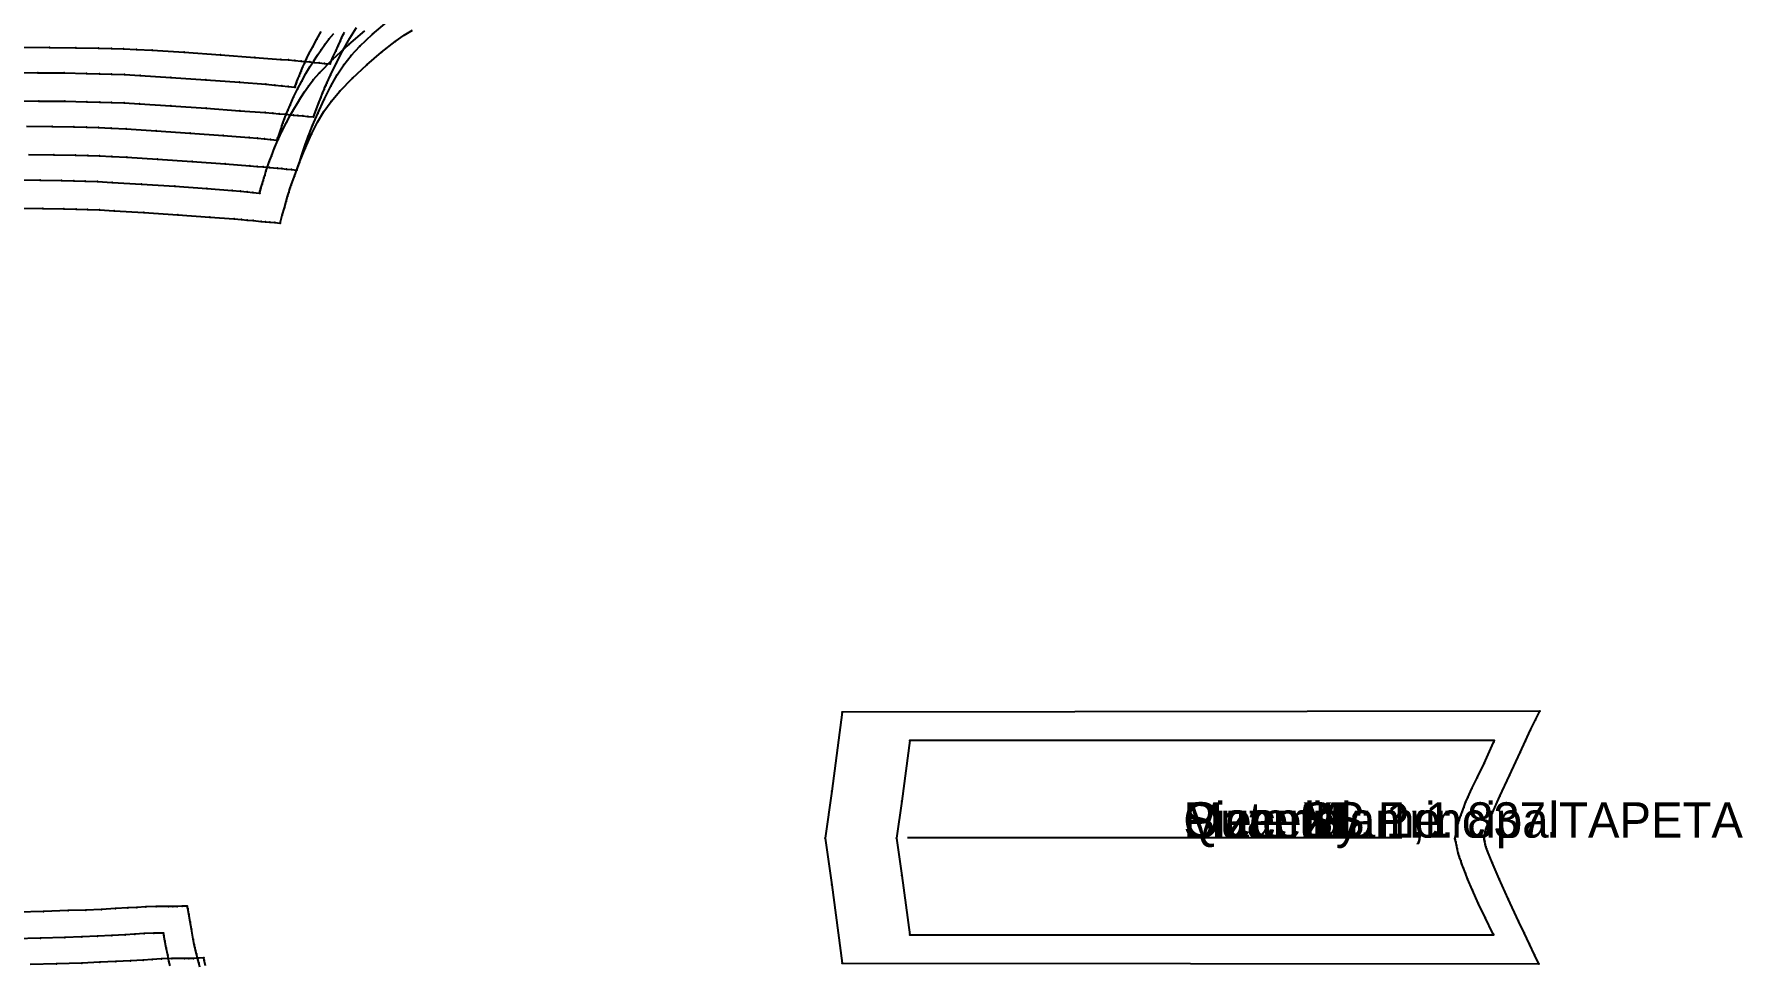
# Model space of a CAD drawing. Extents: x 50 to 2594, y 47 to 2136.
# Drawn here: x 1745.8 to 2229.3, y 1310.5 to 1573.9 of the extents above; entities that cross this region are included whole.
import ezdxf

# ---------------------------------------------------------------- set-up
doc = ezdxf.new("R2010")
doc.units = 0

# ---------------------------------------------------------------- blocks, each defined once
blk = doc.blocks.new('837.DELANTERO_L')
at = {"layer": '1'}
blk.add_lwpolyline([(1794.291, 1310.244), (1793.935, 1311.818), (1793.793, 1312.45), (1792.307, 1312.363), (1790.895, 1312.325), (1789.561, 1312.316), (1788.311, 1312.317), (1784.729, 1312.278), (1781.81, 1312.171), (1779.214, 1312.019), (1776.605, 1311.846), (1773.028, 1311.634), (1768.943, 1311.426), (1764.359, 1311.223), (1759.288, 1311.026), (1752.152, 1310.787), (1744.697, 1310.574)], dxfattribs=at)
at = {"layer": '2'}
blk.add_point((1793.793, 1312.45), dxfattribs=at)
at = {"layer": '3'}
for p in [(1752.152, 1310.787), (1759.288, 1311.026), (1764.359, 1311.223), (1768.943, 1311.426), (1773.028, 1311.634), (1776.605, 1311.846), (1779.214, 1312.019), (1781.81, 1312.171), (1784.729, 1312.278), (1788.311, 1312.317), (1789.561, 1312.316), (1790.895, 1312.325), (1792.307, 1312.363), (1793.935, 1311.818)]:
    blk.add_point(p, dxfattribs=at)
blk = doc.blocks.new('837.DELANTERO_XL')
at = {"layer": '1'}
blk.add_lwpolyline([(1792.671, 1309.84), (1792.373, 1311.076), (1792.041, 1312.406), (1791.722, 1313.659), (1791.464, 1314.663), (1791.277, 1315.415), (1791.102, 1316.255), (1790.823, 1317.785), (1790.318, 1320.604), (1789.94, 1322.713), (1789.557, 1324.843), (1789.261, 1326.491), (1789.142, 1327.152), (1787.69, 1327.07), (1786.31, 1327.036), (1785.006, 1327.031), (1783.785, 1327.035), (1780.285, 1327.006), (1777.432, 1326.909), (1774.895, 1326.767), (1772.345, 1326.605), (1768.849, 1326.406), (1764.856, 1326.213), (1760.377, 1326.025), (1755.421, 1325.846), (1748.447, 1325.63), (1741.162, 1325.441)], dxfattribs=at)
at = {"layer": '14'}
blk.add_lwpolyline([(1784.283, 1310.226), (1783.951, 1311.583), (1783.591, 1313.208), (1783.173, 1315.275), (1782.785, 1317.309), (1782.498, 1318.86), (1782.387, 1319.478), (1779.628, 1319.478), (1776.937, 1319.381), (1774.252, 1319.223), (1771.512, 1319.043), (1767.764, 1318.821), (1763.735, 1318.617), (1759.338, 1318.427), (1754.489, 1318.246), (1747.597, 1318.024), (1740.319, 1317.822)], dxfattribs=at)
at = {"layer": '2'}
for p in [(1789.142, 1327.152), (1782.387, 1319.478)]:
    blk.add_point(p, dxfattribs=at)
at = {"layer": '3'}
for p in [(1748.447, 1325.63), (1755.421, 1325.846), (1760.377, 1326.025), (1764.856, 1326.213), (1768.849, 1326.406), (1772.345, 1326.605), (1774.895, 1326.767), (1777.432, 1326.909), (1780.285, 1327.006), (1783.785, 1327.035), (1785.006, 1327.031), (1786.31, 1327.036), (1787.69, 1327.07), (1789.261, 1326.491), (1789.557, 1324.843), (1789.94, 1322.713), (1790.318, 1320.604), (1747.597, 1318.024), (1754.489, 1318.246), (1759.338, 1318.427), (1763.735, 1318.617), (1767.764, 1318.821), (1771.512, 1319.043), (1774.252, 1319.223), (1776.937, 1319.381), (1779.628, 1319.478), (1782.498, 1318.86), (1782.785, 1317.309), (1783.173, 1315.275), (1790.823, 1317.785), (1791.102, 1316.255), (1791.277, 1315.415), (1783.591, 1313.208), (1783.951, 1311.583), (1791.464, 1314.663), (1791.722, 1313.659), (1792.041, 1312.406), (1792.373, 1311.076)]:
    blk.add_point(p, dxfattribs=at)
blk = doc.blocks.new('837.ESPALDA_S')
at = {"layer": '1'}
blk.add_lwpolyline([(1741.899, 1570.166), (1750.105, 1570.138), (1757.614, 1570.041), (1763.983, 1569.919), (1767.669, 1569.834), (1771.089, 1569.727), (1774.766, 1569.565), (1779.224, 1569.316), (1788.239, 1568.732), (1798.528, 1568.012), (1808.252, 1567.301), (1815.569, 1566.747), (1817.793, 1566.57), (1819.565, 1566.419), (1821.397, 1566.249), (1823.8, 1566.016), (1825.052, 1565.894), (1826.447, 1565.758), (1827.947, 1565.612), (1829.515, 1565.459), (1830.355, 1567.33), (1831.136, 1569.062), (1831.817, 1570.571), (1832.358, 1571.772), (1832.787, 1572.729), (1833.072, 1573.359), (1833.318, 1573.87), (1833.627, 1574.471)], dxfattribs=at)
at = {"layer": '2'}
blk.add_point((1829.515, 1565.459), dxfattribs=at)
at = {"layer": '3'}
for p in [(1832.358, 1571.772), (1832.787, 1572.729), (1833.072, 1573.359), (1833.318, 1573.87), (1750.105, 1570.138), (1757.614, 1570.041), (1763.983, 1569.919), (1767.669, 1569.834), (1771.089, 1569.727), (1774.766, 1569.565), (1779.224, 1569.316), (1788.239, 1568.732), (1798.528, 1568.012), (1808.252, 1567.301), (1815.569, 1566.747), (1817.793, 1566.57), (1830.355, 1567.33), (1831.136, 1569.062), (1831.817, 1570.571), (1819.565, 1566.419), (1821.397, 1566.249), (1823.8, 1566.016), (1825.052, 1565.894), (1826.447, 1565.758), (1827.947, 1565.612)]:
    blk.add_point(p, dxfattribs=at)
blk = doc.blocks.new('837.ESPALDA_M')
at = {"layer": '1'}
blk.add_lwpolyline([(1739.142, 1554.982), (1747.166, 1554.959), (1754.507, 1554.869), (1760.735, 1554.755), (1764.339, 1554.674), (1767.683, 1554.571), (1771.279, 1554.415), (1775.638, 1554.175), (1784.452, 1553.609), (1794.513, 1552.911), (1804.021, 1552.223), (1811.177, 1551.686), (1813.351, 1551.515), (1815.084, 1551.368), (1816.875, 1551.202), (1819.225, 1550.977), (1820.449, 1550.858), (1821.813, 1550.726), (1823.28, 1550.584), (1824.813, 1550.436), (1825.585, 1552.426), (1826.302, 1554.269), (1826.928, 1555.874), (1827.425, 1557.152), (1827.819, 1558.17), (1828.082, 1558.84), (1828.31, 1559.385), (1828.598, 1560.026), (1829.676, 1562.312), (1831.265, 1565.545), (1833.155, 1569.207), (1835.136, 1572.776), (1837, 1575.76)], dxfattribs=at)
at = {"layer": '14'}
blk.add_lwpolyline([(1738.788, 1562.987), (1746.87, 1562.972), (1754.28, 1562.886), (1760.598, 1562.77), (1764.296, 1562.684), (1767.727, 1562.575), (1771.385, 1562.417), (1775.766, 1562.182), (1784.453, 1561.645), (1794.374, 1560.977), (1803.898, 1560.29), (1811.395, 1559.697), (1813.875, 1559.473), (1815.844, 1559.277), (1817.628, 1559.087), (1819.554, 1558.883), (1819.636, 1558.877), (1819.688, 1558.882), (1819.677, 1558.912), (1819.573, 1558.979), (1819.696, 1559.291), (1819.815, 1559.593), (1819.928, 1559.881), (1820.035, 1560.153), (1820.455, 1561.216), (1820.779, 1562.029), (1821.059, 1562.718), (1821.346, 1563.406), (1821.771, 1564.398), (1822.283, 1565.555), (1822.881, 1566.856), (1823.565, 1568.278), (1824.611, 1570.334), (1825.771, 1572.48), (1827.007, 1574.631)], dxfattribs=at)
at = {"layer": '2'}
for p in [(1819.573, 1558.979), (1824.813, 1550.436)]:
    blk.add_point(p, dxfattribs=at)
at = {"layer": '3'}
for p in [(1825.771, 1572.48), (1835.136, 1572.776), (1822.881, 1566.856), (1823.565, 1568.278), (1824.611, 1570.334), (1833.155, 1569.207), (1746.87, 1562.972), (1754.28, 1562.886), (1760.598, 1562.77), (1764.296, 1562.684), (1767.727, 1562.575), (1771.385, 1562.417), (1775.766, 1562.182), (1784.453, 1561.645), (1820.779, 1562.029), (1821.059, 1562.718), (1821.346, 1563.406), (1821.771, 1564.398), (1822.283, 1565.555), (1829.676, 1562.312), (1831.265, 1565.545), (1794.374, 1560.977), (1803.898, 1560.29), (1811.395, 1559.697), (1813.875, 1559.473), (1815.844, 1559.277), (1817.628, 1559.087), (1819.554, 1558.883), (1819.636, 1558.877), (1819.677, 1558.912), (1819.688, 1558.882), (1819.696, 1559.291), (1819.815, 1559.593), (1819.928, 1559.881), (1820.035, 1560.153), (1820.455, 1561.216), (1827.425, 1557.152), (1827.819, 1558.17), (1828.082, 1558.84), (1828.31, 1559.385), (1828.598, 1560.026), (1747.166, 1554.959), (1754.507, 1554.869), (1760.735, 1554.755), (1764.339, 1554.674), (1767.683, 1554.571), (1771.279, 1554.415), (1775.638, 1554.175), (1784.452, 1553.609), (1794.513, 1552.911), (1804.021, 1552.223), (1825.585, 1552.426), (1826.302, 1554.269), (1826.928, 1555.874), (1811.177, 1551.686), (1813.351, 1551.515), (1815.084, 1551.368), (1816.875, 1551.202), (1819.225, 1550.977), (1820.449, 1550.858), (1821.813, 1550.726), (1823.28, 1550.584)]:
    blk.add_point(p, dxfattribs=at)
blk = doc.blocks.new('837.ESPALDA_L')
at = {"layer": '1'}
blk.add_lwpolyline([(1744.239, 1539.781), (1751.415, 1539.698), (1757.502, 1539.59), (1761.024, 1539.513), (1764.293, 1539.415), (1767.807, 1539.265), (1772.068, 1539.033), (1780.683, 1538.486), (1790.517, 1537.811), (1799.811, 1537.144), (1806.805, 1536.624), (1808.93, 1536.458), (1810.624, 1536.316), (1812.375, 1536.155), (1814.672, 1535.936), (1815.868, 1535.821), (1817.202, 1535.693), (1818.635, 1535.555), (1820.134, 1535.411), (1820.836, 1537.521), (1821.489, 1539.474), (1822.059, 1541.176), (1822.512, 1542.53), (1822.87, 1543.609), (1823.109, 1544.319), (1823.319, 1544.898), (1823.586, 1545.579), (1824.592, 1548.011), (1826.081, 1551.455), (1827.862, 1555.359), (1829.743, 1559.173), (1831.531, 1562.371), (1833.391, 1565.177), (1835.478, 1567.798), (1837.951, 1570.441), (1841.561, 1573.846), (1845.605, 1577.31)], dxfattribs=at)
at = {"layer": '14'}
blk.add_lwpolyline([(1743.654, 1547.804), (1750.882, 1547.728), (1757.045, 1547.621), (1760.652, 1547.54), (1763.998, 1547.438), (1767.567, 1547.287), (1771.84, 1547.062), (1780.315, 1546.546), (1789.992, 1545.904), (1799.282, 1545.243), (1806.595, 1544.671), (1809.015, 1544.456), (1810.935, 1544.266), (1812.675, 1544.083), (1814.555, 1543.886), (1814.635, 1543.879), (1814.685, 1543.884), (1814.675, 1543.913), (1814.573, 1543.979), (1814.685, 1544.309), (1814.793, 1544.627), (1814.896, 1544.931), (1814.994, 1545.219), (1815.376, 1546.342), (1815.671, 1547.201), (1815.927, 1547.929), (1816.191, 1548.657), (1816.581, 1549.706), (1817.055, 1550.931), (1817.61, 1552.31), (1818.249, 1553.818), (1819.23, 1556.001), (1820.326, 1558.283), (1821.501, 1560.575), (1822.719, 1562.784), (1823.813, 1564.617), (1824.901, 1566.328), (1825.97, 1567.932), (1827.006, 1569.442), (1828.051, 1570.929), (1829.194, 1572.436), (1830.579, 1574.062)], dxfattribs=at)
at = {"layer": '2'}
for p in [(1814.573, 1543.979), (1820.134, 1535.411)]:
    blk.add_point(p, dxfattribs=at)
at = {"layer": '3'}
for p in [(1829.194, 1572.436), (1841.561, 1573.846), (1825.97, 1567.932), (1827.006, 1569.442), (1828.051, 1570.929), (1835.478, 1567.798), (1837.951, 1570.441), (1822.719, 1562.784), (1823.813, 1564.617), (1824.901, 1566.328), (1831.531, 1562.371), (1833.391, 1565.177), (1820.326, 1558.283), (1821.501, 1560.575), (1829.743, 1559.173), (1817.61, 1552.31), (1818.249, 1553.818), (1819.23, 1556.001), (1827.862, 1555.359), (1750.882, 1547.728), (1757.045, 1547.621), (1760.652, 1547.54), (1763.998, 1547.438), (1767.567, 1547.287), (1815.671, 1547.201), (1815.927, 1547.929), (1816.191, 1548.657), (1816.581, 1549.706), (1817.055, 1550.931), (1824.592, 1548.011), (1826.081, 1551.455), (1771.84, 1547.062), (1780.315, 1546.546), (1789.992, 1545.904), (1799.282, 1545.243), (1806.595, 1544.671), (1809.015, 1544.456), (1810.935, 1544.266), (1812.675, 1544.083), (1814.555, 1543.886), (1814.635, 1543.879), (1814.675, 1543.913), (1814.685, 1544.309), (1814.685, 1543.884), (1814.793, 1544.627), (1814.896, 1544.931), (1814.994, 1545.219), (1815.376, 1546.342), (1822.512, 1542.53), (1822.87, 1543.609), (1823.109, 1544.319), (1823.319, 1544.898), (1823.586, 1545.579), (1751.415, 1539.698), (1757.502, 1539.59), (1761.024, 1539.513), (1764.293, 1539.415), (1767.807, 1539.265), (1772.068, 1539.033), (1780.683, 1538.486), (1790.517, 1537.811), (1820.836, 1537.521), (1821.489, 1539.474), (1822.059, 1541.176), (1799.811, 1537.144), (1806.805, 1536.624), (1808.93, 1536.458), (1810.624, 1536.316), (1812.375, 1536.155), (1814.672, 1535.936), (1815.868, 1535.821), (1817.202, 1535.693), (1818.635, 1535.555)]:
    blk.add_point(p, dxfattribs=at)
blk = doc.blocks.new('837.ESPALDA_XL')
at = {"layer": '1'}
blk.add_lwpolyline([(1741.269, 1524.605), (1748.276, 1524.529), (1754.219, 1524.428), (1757.659, 1524.356), (1760.851, 1524.262), (1764.283, 1524.118), (1768.444, 1523.895), (1776.857, 1523.368), (1786.461, 1522.715), (1795.536, 1522.071), (1802.366, 1521.568), (1804.442, 1521.408), (1806.096, 1521.27), (1807.805, 1521.115), (1810.048, 1520.903), (1811.217, 1520.791), (1812.519, 1520.667), (1813.919, 1520.534), (1815.382, 1520.394), (1816.015, 1522.624), (1816.605, 1524.688), (1817.12, 1526.486), (1817.528, 1527.917), (1817.851, 1529.057), (1818.067, 1529.809), (1818.258, 1530.42), (1818.505, 1531.142), (1819.44, 1533.721), (1820.83, 1537.377), (1822.504, 1541.525), (1824.285, 1545.583), (1825.999, 1548.997), (1827.805, 1552.005), (1829.857, 1554.831), (1832.309, 1557.698), (1835.91, 1561.411), (1839.96, 1565.206), (1844.105, 1568.778), (1847.991, 1571.824), (1850.495, 1573.57), (1852.834, 1574.993)], dxfattribs=at)
at = {"layer": '14'}
blk.add_lwpolyline([(1740.439, 1532.637), (1747.484, 1532.57), (1753.492, 1532.471), (1757.008, 1532.397), (1760.27, 1532.3), (1763.749, 1532.156), (1767.915, 1531.941), (1776.176, 1531.447), (1785.61, 1530.831), (1794.667, 1530.196), (1801.796, 1529.646), (1804.155, 1529.438), (1806.027, 1529.255), (1807.723, 1529.078), (1809.556, 1528.888), (1809.634, 1528.882), (1809.682, 1528.887), (1809.672, 1528.915), (1809.573, 1528.979), (1809.674, 1529.326), (1809.771, 1529.662), (1809.864, 1529.982), (1809.952, 1530.286), (1810.297, 1531.468), (1810.564, 1532.373), (1810.796, 1533.14), (1811.036, 1533.907), (1811.392, 1535.013), (1811.827, 1536.307), (1812.34, 1537.763), (1812.932, 1539.357), (1813.85, 1541.667), (1814.881, 1544.087), (1815.994, 1546.518), (1817.157, 1548.867), (1818.207, 1550.82), (1819.257, 1552.645), (1820.291, 1554.358), (1821.297, 1555.973), (1822.312, 1557.565), (1823.428, 1559.18), (1824.791, 1560.932), (1826.547, 1562.93), (1830.337, 1566.759), (1834.832, 1570.927), (1839.348, 1574.849)], dxfattribs=at)
at = {"layer": '2'}
for p in [(1809.573, 1528.979), (1815.382, 1520.394)]:
    blk.add_point(p, dxfattribs=at)
at = {"layer": '3'}
for p in [(1847.991, 1571.824), (1850.495, 1573.57), (1830.337, 1566.759), (1834.832, 1570.927), (1844.105, 1568.778), (1826.547, 1562.93), (1839.96, 1565.206), (1822.312, 1557.565), (1823.428, 1559.18), (1824.791, 1560.932), (1832.309, 1557.698), (1835.91, 1561.411), (1819.257, 1552.645), (1820.291, 1554.358), (1821.297, 1555.973), (1827.805, 1552.005), (1829.857, 1554.831), (1817.157, 1548.867), (1818.207, 1550.82), (1825.999, 1548.997), (1814.881, 1544.087), (1815.994, 1546.518), (1824.285, 1545.583), (1812.34, 1537.763), (1812.932, 1539.357), (1813.85, 1541.667), (1822.504, 1541.525), (1810.796, 1533.14), (1811.036, 1533.907), (1811.392, 1535.013), (1811.827, 1536.307), (1819.44, 1533.721), (1820.83, 1537.377), (1747.484, 1532.57), (1753.492, 1532.471), (1757.008, 1532.397), (1760.27, 1532.3), (1763.749, 1532.156), (1767.915, 1531.941), (1776.176, 1531.447), (1785.61, 1530.831), (1794.667, 1530.196), (1801.796, 1529.646), (1804.155, 1529.438), (1806.027, 1529.255), (1807.723, 1529.078), (1809.556, 1528.888), (1809.634, 1528.882), (1809.672, 1528.915), (1809.674, 1529.326), (1809.682, 1528.887), (1809.771, 1529.662), (1809.864, 1529.982), (1809.952, 1530.286), (1810.297, 1531.468), (1810.564, 1532.373), (1817.528, 1527.917), (1817.851, 1529.057), (1818.067, 1529.809), (1818.258, 1530.42), (1818.505, 1531.142), (1748.276, 1524.529), (1754.219, 1524.428), (1757.659, 1524.356), (1760.851, 1524.262), (1764.283, 1524.118), (1768.444, 1523.895), (1776.857, 1523.368), (1816.605, 1524.688), (1817.12, 1526.486), (1786.461, 1522.715), (1795.536, 1522.071), (1802.366, 1521.568), (1804.442, 1521.408), (1806.096, 1521.27), (1807.805, 1521.115), (1810.048, 1520.903), (1811.217, 1520.791), (1812.519, 1520.667), (1813.919, 1520.534), (1816.015, 1522.624)]:
    blk.add_point(p, dxfattribs=at)
blk = doc.blocks.new('837.TAPETA_XS')
at = {"layer": '1'}
blk.add_lwpolyline([(1969.597, 1346.382), (1971.465, 1333.142), (1974.436, 1310.96), (2171.581, 1310.775), (2170.335, 1313.351), (2168.908, 1316.32), (2167.377, 1319.534), (2165.817, 1322.847), (2162.909, 1329.149), (2160.355, 1334.843), (2158.333, 1339.502), (2157.024, 1342.705), (2156.757, 1343.432), (2156.563, 1344.035), (2156.404, 1344.626), (2156.241, 1345.316), (2156.195, 1345.519), (2156.147, 1345.733), (2156.097, 1345.953), (2156.047, 1346.177), (2156.076, 1346.521), (2156.128, 1346.867), (2156.191, 1347.204), (2156.258, 1347.518), (2156.41, 1348.192), (2156.56, 1348.759), (2156.747, 1349.335), (2157.01, 1350.035), (2158.385, 1353.335), (2160.527, 1358.201), (2163.217, 1364.134), (2166.235, 1370.636), (2167.76, 1373.865), (2169.244, 1376.979), (2170.62, 1379.846), (2171.821, 1382.334), (1974.424, 1382.015), (1971.47, 1359.659), (1969.597, 1346.382)], dxfattribs=at)
at = {"layer": '14'}
blk.add_lwpolyline([(1989.795, 1346.382), (1991.288, 1335.797), (1993.543, 1318.96), (2158.758, 1318.96), (2158.703, 1319.073), (2158.648, 1319.185), (2158.593, 1319.298), (2158.538, 1319.41), (2156.351, 1323.914), (2154.41, 1327.999), (2152.746, 1331.641), (2151.391, 1334.821), (2150.766, 1336.415), (2150.242, 1337.827), (2149.813, 1339.031), (2149.468, 1340.001), (2149.24, 1340.63), (2149.023, 1341.283), (2148.778, 1342.155), (2148.465, 1343.437), (2148.25, 1344.38), (2148.045, 1345.309), (2147.89, 1346.019), (2147.829, 1346.301), (2147.89, 1346.603), (2148.046, 1347.358), (2148.252, 1348.341), (2148.466, 1349.33), (2148.768, 1350.62), (2149.006, 1351.476), (2149.223, 1352.114), (2149.464, 1352.752), (2149.846, 1353.782), (2150.314, 1355.046), (2150.852, 1356.444), (2151.445, 1357.878), (2152.617, 1360.397), (2154.092, 1363.385), (2156.056, 1367.505), (2158.694, 1373.422), (2158.787, 1373.639), (2158.869, 1373.828), (2158.927, 1373.963), (2158.949, 1374.015), (1993.541, 1374.015), (1991.273, 1356.865), (1989.795, 1346.382)], dxfattribs=at)
at = {"layer": '2'}
for p in [(1974.424, 1382.015), (2171.821, 1382.334), (1993.541, 1374.015), (2158.949, 1374.015), (1971.47, 1359.659), (1991.273, 1356.865), (1969.597, 1346.382), (1989.795, 1346.382), (2147.829, 1346.301), (2156.047, 1346.177), (1991.288, 1335.797), (1971.465, 1333.142), (1993.543, 1318.96), (2158.758, 1318.96), (1974.436, 1310.96), (2171.581, 1310.775)]:
    blk.add_point(p, dxfattribs=at)
at = {"layer": '3'}
for p in [(2170.62, 1379.846), (2158.694, 1373.422), (2158.787, 1373.639), (2158.869, 1373.828), (2158.927, 1373.963), (2167.76, 1373.865), (2169.244, 1376.979), (2166.235, 1370.636), (2156.056, 1367.505), (2163.217, 1364.134), (2152.617, 1360.397), (2154.092, 1363.385), (2149.846, 1353.782), (2150.314, 1355.046), (2150.852, 1356.444), (2151.445, 1357.878), (2160.527, 1358.201), (2148.466, 1349.33), (2148.768, 1350.62), (2149.006, 1351.476), (2149.223, 1352.114), (2149.464, 1352.752), (2156.747, 1349.335), (2157.01, 1350.035), (2158.385, 1353.335), (2147.89, 1346.603), (2147.89, 1346.019), (2148.045, 1345.309), (2148.046, 1347.358), (2148.25, 1344.38), (2148.252, 1348.341), (2156.076, 1346.521), (2156.097, 1345.953), (2156.128, 1346.867), (2156.147, 1345.733), (2156.191, 1347.204), (2156.195, 1345.519), (2156.241, 1345.316), (2156.258, 1347.518), (2156.404, 1344.626), (2156.41, 1348.192), (2156.56, 1348.759), (2148.465, 1343.437), (2148.778, 1342.155), (2149.023, 1341.283), (2149.24, 1340.63), (2149.468, 1340.001), (2156.563, 1344.035), (2156.757, 1343.432), (2157.024, 1342.705), (2158.333, 1339.502), (2149.813, 1339.031), (2150.242, 1337.827), (2150.766, 1336.415), (2151.391, 1334.821), (2160.355, 1334.843), (2152.746, 1331.641), (2154.41, 1327.999), (2162.909, 1329.149), (2156.351, 1323.914), (2165.817, 1322.847), (2158.538, 1319.41), (2158.593, 1319.298), (2158.648, 1319.185), (2158.703, 1319.073), (2167.377, 1319.534), (2168.908, 1316.32), (2170.335, 1313.351)]:
    blk.add_point(p, dxfattribs=at)
at = {"layer": '4'}
for p in [(1971.47, 1359.659, 5), (1991.273, 1356.865, 5), (1969.597, 1346.382, 5), (1989.795, 1346.382, 5), (2147.829, 1346.301, 5), (2156.047, 1346.177, 5), (1991.288, 1335.797, 5), (1971.465, 1333.142, 5)]:
    blk.add_point(p, dxfattribs=at)
at = {"layer": '7'}
blk.add_line((1992.921, 1346.5), (2132.767, 1346.5), dxfattribs=at)
at = {"layer": '1'}
for s in ['Size: XS', 'Quantity: 1,1', 'Piece Name: 837.TAPETA', 'Material: Principal']:
    blk.add_text(s, height=10, dxfattribs=at).set_placement((2071, 1346.5))
blk = doc.blocks.new('837.TAPETA_S')
at = {"layer": '1'}
blk.add_lwpolyline([(1969.597, 1346.382), (1971.465, 1333.142), (1974.436, 1310.96), (2171.581, 1310.775), (2170.335, 1313.351), (2168.908, 1316.32), (2167.377, 1319.534), (2165.817, 1322.847), (2162.909, 1329.149), (2160.355, 1334.843), (2158.333, 1339.502), (2157.024, 1342.705), (2156.757, 1343.432), (2156.563, 1344.035), (2156.404, 1344.626), (2156.241, 1345.316), (2156.195, 1345.519), (2156.147, 1345.733), (2156.097, 1345.953), (2156.047, 1346.177), (2156.076, 1346.521), (2156.128, 1346.867), (2156.191, 1347.204), (2156.258, 1347.518), (2156.41, 1348.192), (2156.56, 1348.759), (2156.747, 1349.335), (2157.01, 1350.035), (2158.385, 1353.335), (2160.527, 1358.201), (2163.217, 1364.134), (2166.235, 1370.636), (2167.76, 1373.865), (2169.244, 1376.979), (2170.62, 1379.846), (2171.821, 1382.334), (1974.424, 1382.015), (1971.47, 1359.659), (1969.597, 1346.382)], dxfattribs=at)
at = {"layer": '14'}
blk.add_lwpolyline([(1989.795, 1346.382), (1991.288, 1335.797), (1993.543, 1318.96), (2158.758, 1318.96), (2158.703, 1319.073), (2158.648, 1319.185), (2158.593, 1319.298), (2158.538, 1319.41), (2156.351, 1323.914), (2154.41, 1327.999), (2152.746, 1331.641), (2151.391, 1334.821), (2150.766, 1336.415), (2150.242, 1337.827), (2149.813, 1339.031), (2149.468, 1340.001), (2149.24, 1340.63), (2149.023, 1341.283), (2148.778, 1342.155), (2148.465, 1343.437), (2148.25, 1344.38), (2148.045, 1345.309), (2147.89, 1346.019), (2147.829, 1346.301), (2147.89, 1346.603), (2148.046, 1347.358), (2148.252, 1348.341), (2148.466, 1349.33), (2148.768, 1350.62), (2149.006, 1351.476), (2149.223, 1352.114), (2149.464, 1352.752), (2149.846, 1353.782), (2150.314, 1355.046), (2150.852, 1356.444), (2151.445, 1357.878), (2152.617, 1360.397), (2154.092, 1363.385), (2156.056, 1367.505), (2158.694, 1373.422), (2158.787, 1373.639), (2158.869, 1373.828), (2158.927, 1373.963), (2158.949, 1374.015), (1993.541, 1374.015), (1991.273, 1356.865), (1989.795, 1346.382)], dxfattribs=at)
at = {"layer": '2'}
for p in [(1974.424, 1382.015), (2171.821, 1382.334), (1993.541, 1374.015), (2158.949, 1374.015), (1971.47, 1359.659), (1991.273, 1356.865), (1969.597, 1346.382), (1989.795, 1346.382), (2147.829, 1346.301), (2156.047, 1346.177), (1991.288, 1335.797), (1971.465, 1333.142), (1993.543, 1318.96), (2158.758, 1318.96), (1974.436, 1310.96), (2171.581, 1310.775)]:
    blk.add_point(p, dxfattribs=at)
at = {"layer": '3'}
for p in [(2170.62, 1379.846), (2158.694, 1373.422), (2158.787, 1373.639), (2158.869, 1373.828), (2158.927, 1373.963), (2167.76, 1373.865), (2169.244, 1376.979), (2166.235, 1370.636), (2156.056, 1367.505), (2163.217, 1364.134), (2152.617, 1360.397), (2154.092, 1363.385), (2149.846, 1353.782), (2150.314, 1355.046), (2150.852, 1356.444), (2151.445, 1357.878), (2160.527, 1358.201), (2148.466, 1349.33), (2148.768, 1350.62), (2149.006, 1351.476), (2149.223, 1352.114), (2149.464, 1352.752), (2156.747, 1349.335), (2157.01, 1350.035), (2158.385, 1353.335), (2147.89, 1346.603), (2147.89, 1346.019), (2148.045, 1345.309), (2148.046, 1347.358), (2148.25, 1344.38), (2148.252, 1348.341), (2156.076, 1346.521), (2156.097, 1345.953), (2156.128, 1346.867), (2156.147, 1345.733), (2156.191, 1347.204), (2156.195, 1345.519), (2156.241, 1345.316), (2156.258, 1347.518), (2156.404, 1344.626), (2156.41, 1348.192), (2156.56, 1348.759), (2148.465, 1343.437), (2148.778, 1342.155), (2149.023, 1341.283), (2149.24, 1340.63), (2149.468, 1340.001), (2156.563, 1344.035), (2156.757, 1343.432), (2157.024, 1342.705), (2158.333, 1339.502), (2149.813, 1339.031), (2150.242, 1337.827), (2150.766, 1336.415), (2151.391, 1334.821), (2160.355, 1334.843), (2152.746, 1331.641), (2154.41, 1327.999), (2162.909, 1329.149), (2156.351, 1323.914), (2165.817, 1322.847), (2158.538, 1319.41), (2158.593, 1319.298), (2158.648, 1319.185), (2158.703, 1319.073), (2167.377, 1319.534), (2168.908, 1316.32), (2170.335, 1313.351)]:
    blk.add_point(p, dxfattribs=at)
at = {"layer": '4'}
for p in [(1971.47, 1359.659, 5), (1991.273, 1356.865, 5), (1969.597, 1346.382, 5), (1989.795, 1346.382, 5), (2147.829, 1346.301, 5), (2156.047, 1346.177, 5), (1991.288, 1335.797, 5), (1971.465, 1333.142, 5)]:
    blk.add_point(p, dxfattribs=at)
at = {"layer": '7'}
blk.add_line((1992.921, 1346.5), (2132.767, 1346.5), dxfattribs=at)
at = {"layer": '1'}
for s in ['Size: S', 'Quantity: 1,1', 'Piece Name: 837.TAPETA', 'Material: Principal']:
    blk.add_text(s, height=10, dxfattribs=at).set_placement((2071, 1346.5))
blk = doc.blocks.new('837.TAPETA_M')
at = {"layer": '1'}
blk.add_lwpolyline([(1969.597, 1346.382), (1971.465, 1333.142), (1974.436, 1310.96), (2171.581, 1310.775), (2170.335, 1313.351), (2168.908, 1316.32), (2167.377, 1319.534), (2165.817, 1322.847), (2162.909, 1329.149), (2160.355, 1334.843), (2158.333, 1339.502), (2157.024, 1342.705), (2156.757, 1343.432), (2156.563, 1344.035), (2156.404, 1344.626), (2156.241, 1345.316), (2156.195, 1345.519), (2156.147, 1345.733), (2156.097, 1345.953), (2156.047, 1346.177), (2156.076, 1346.521), (2156.128, 1346.867), (2156.191, 1347.204), (2156.258, 1347.518), (2156.41, 1348.192), (2156.56, 1348.759), (2156.747, 1349.335), (2157.01, 1350.035), (2158.385, 1353.335), (2160.527, 1358.201), (2163.217, 1364.134), (2166.235, 1370.636), (2167.76, 1373.865), (2169.244, 1376.979), (2170.62, 1379.846), (2171.821, 1382.334), (1974.424, 1382.015), (1971.47, 1359.659), (1969.597, 1346.382)], dxfattribs=at)
at = {"layer": '14'}
blk.add_lwpolyline([(1989.795, 1346.382), (1991.288, 1335.797), (1993.543, 1318.96), (2158.758, 1318.96), (2158.703, 1319.073), (2158.648, 1319.185), (2158.593, 1319.298), (2158.538, 1319.41), (2156.351, 1323.914), (2154.41, 1327.999), (2152.746, 1331.641), (2151.391, 1334.821), (2150.766, 1336.415), (2150.242, 1337.827), (2149.813, 1339.031), (2149.468, 1340.001), (2149.24, 1340.63), (2149.023, 1341.283), (2148.778, 1342.155), (2148.465, 1343.437), (2148.25, 1344.38), (2148.045, 1345.309), (2147.89, 1346.019), (2147.829, 1346.301), (2147.89, 1346.603), (2148.046, 1347.358), (2148.252, 1348.341), (2148.466, 1349.33), (2148.768, 1350.62), (2149.006, 1351.476), (2149.223, 1352.114), (2149.464, 1352.752), (2149.846, 1353.782), (2150.314, 1355.046), (2150.852, 1356.444), (2151.445, 1357.878), (2152.617, 1360.397), (2154.092, 1363.385), (2156.056, 1367.505), (2158.694, 1373.422), (2158.787, 1373.639), (2158.869, 1373.828), (2158.927, 1373.963), (2158.949, 1374.015), (1993.541, 1374.015), (1991.273, 1356.865), (1989.795, 1346.382)], dxfattribs=at)
at = {"layer": '2'}
for p in [(1974.424, 1382.015), (2171.821, 1382.334), (1993.541, 1374.015), (2158.949, 1374.015), (1971.47, 1359.659), (1991.273, 1356.865), (1969.597, 1346.382), (1989.795, 1346.382), (2147.829, 1346.301), (2156.047, 1346.177), (1991.288, 1335.797), (1971.465, 1333.142), (1993.543, 1318.96), (2158.758, 1318.96), (1974.436, 1310.96), (2171.581, 1310.775)]:
    blk.add_point(p, dxfattribs=at)
at = {"layer": '3'}
for p in [(2170.62, 1379.846), (2158.694, 1373.422), (2158.787, 1373.639), (2158.869, 1373.828), (2158.927, 1373.963), (2167.76, 1373.865), (2169.244, 1376.979), (2166.235, 1370.636), (2156.056, 1367.505), (2163.217, 1364.134), (2152.617, 1360.397), (2154.092, 1363.385), (2149.846, 1353.782), (2150.314, 1355.046), (2150.852, 1356.444), (2151.445, 1357.878), (2160.527, 1358.201), (2148.466, 1349.33), (2148.768, 1350.62), (2149.006, 1351.476), (2149.223, 1352.114), (2149.464, 1352.752), (2156.747, 1349.335), (2157.01, 1350.035), (2158.385, 1353.335), (2147.89, 1346.603), (2147.89, 1346.019), (2148.045, 1345.309), (2148.046, 1347.358), (2148.25, 1344.38), (2148.252, 1348.341), (2156.076, 1346.521), (2156.097, 1345.953), (2156.128, 1346.867), (2156.147, 1345.733), (2156.191, 1347.204), (2156.195, 1345.519), (2156.241, 1345.316), (2156.258, 1347.518), (2156.404, 1344.626), (2156.41, 1348.192), (2156.56, 1348.759), (2148.465, 1343.437), (2148.778, 1342.155), (2149.023, 1341.283), (2149.24, 1340.63), (2149.468, 1340.001), (2156.563, 1344.035), (2156.757, 1343.432), (2157.024, 1342.705), (2158.333, 1339.502), (2149.813, 1339.031), (2150.242, 1337.827), (2150.766, 1336.415), (2151.391, 1334.821), (2160.355, 1334.843), (2152.746, 1331.641), (2154.41, 1327.999), (2162.909, 1329.149), (2156.351, 1323.914), (2165.817, 1322.847), (2158.538, 1319.41), (2158.593, 1319.298), (2158.648, 1319.185), (2158.703, 1319.073), (2167.377, 1319.534), (2168.908, 1316.32), (2170.335, 1313.351)]:
    blk.add_point(p, dxfattribs=at)
at = {"layer": '4'}
for p in [(1971.47, 1359.659, 5), (1991.273, 1356.865, 5), (1969.597, 1346.382, 5), (1989.795, 1346.382, 5), (2147.829, 1346.301, 5), (2156.047, 1346.177, 5), (1991.288, 1335.797, 5), (1971.465, 1333.142, 5)]:
    blk.add_point(p, dxfattribs=at)
at = {"layer": '7'}
blk.add_line((1992.921, 1346.5), (2132.767, 1346.5), dxfattribs=at)
at = {"layer": '1'}
for s in ['Size: M', 'Quantity: 1,1', 'Piece Name: 837.TAPETA', 'Material: Principal']:
    blk.add_text(s, height=10, dxfattribs=at).set_placement((2071, 1346.5))
blk = doc.blocks.new('837.TAPETA_L')
at = {"layer": '1'}
blk.add_lwpolyline([(1969.597, 1346.382), (1971.465, 1333.142), (1974.436, 1310.96), (2171.581, 1310.775), (2170.335, 1313.351), (2168.908, 1316.32), (2167.377, 1319.534), (2165.817, 1322.847), (2162.909, 1329.149), (2160.355, 1334.843), (2158.333, 1339.502), (2157.024, 1342.705), (2156.757, 1343.432), (2156.563, 1344.035), (2156.404, 1344.626), (2156.241, 1345.316), (2156.195, 1345.519), (2156.147, 1345.733), (2156.097, 1345.953), (2156.047, 1346.177), (2156.076, 1346.521), (2156.128, 1346.867), (2156.191, 1347.204), (2156.258, 1347.518), (2156.41, 1348.192), (2156.56, 1348.759), (2156.747, 1349.335), (2157.01, 1350.035), (2158.385, 1353.335), (2160.527, 1358.201), (2163.217, 1364.134), (2166.235, 1370.636), (2167.76, 1373.865), (2169.244, 1376.979), (2170.62, 1379.846), (2171.821, 1382.334), (1974.424, 1382.015), (1971.47, 1359.659), (1969.597, 1346.382)], dxfattribs=at)
at = {"layer": '14'}
blk.add_lwpolyline([(1989.795, 1346.382), (1991.288, 1335.797), (1993.543, 1318.96), (2158.758, 1318.96), (2158.703, 1319.073), (2158.648, 1319.185), (2158.593, 1319.298), (2158.538, 1319.41), (2156.351, 1323.914), (2154.41, 1327.999), (2152.746, 1331.641), (2151.391, 1334.821), (2150.766, 1336.415), (2150.242, 1337.827), (2149.813, 1339.031), (2149.468, 1340.001), (2149.24, 1340.63), (2149.023, 1341.283), (2148.778, 1342.155), (2148.465, 1343.437), (2148.25, 1344.38), (2148.045, 1345.309), (2147.89, 1346.019), (2147.829, 1346.301), (2147.89, 1346.603), (2148.046, 1347.358), (2148.252, 1348.341), (2148.466, 1349.33), (2148.768, 1350.62), (2149.006, 1351.476), (2149.223, 1352.114), (2149.464, 1352.752), (2149.846, 1353.782), (2150.314, 1355.046), (2150.852, 1356.444), (2151.445, 1357.878), (2152.617, 1360.397), (2154.092, 1363.385), (2156.056, 1367.505), (2158.694, 1373.422), (2158.787, 1373.639), (2158.869, 1373.828), (2158.927, 1373.963), (2158.949, 1374.015), (1993.541, 1374.015), (1991.273, 1356.865), (1989.795, 1346.382)], dxfattribs=at)
at = {"layer": '2'}
for p in [(1974.424, 1382.015), (2171.821, 1382.334), (1993.541, 1374.015), (2158.949, 1374.015), (1971.47, 1359.659), (1991.273, 1356.865), (1969.597, 1346.382), (1989.795, 1346.382), (2147.829, 1346.301), (2156.047, 1346.177), (1991.288, 1335.797), (1971.465, 1333.142), (1993.543, 1318.96), (2158.758, 1318.96), (1974.436, 1310.96), (2171.581, 1310.775)]:
    blk.add_point(p, dxfattribs=at)
at = {"layer": '3'}
for p in [(2170.62, 1379.846), (2158.694, 1373.422), (2158.787, 1373.639), (2158.869, 1373.828), (2158.927, 1373.963), (2167.76, 1373.865), (2169.244, 1376.979), (2166.235, 1370.636), (2156.056, 1367.505), (2163.217, 1364.134), (2152.617, 1360.397), (2154.092, 1363.385), (2149.846, 1353.782), (2150.314, 1355.046), (2150.852, 1356.444), (2151.445, 1357.878), (2160.527, 1358.201), (2148.466, 1349.33), (2148.768, 1350.62), (2149.006, 1351.476), (2149.223, 1352.114), (2149.464, 1352.752), (2156.747, 1349.335), (2157.01, 1350.035), (2158.385, 1353.335), (2147.89, 1346.603), (2147.89, 1346.019), (2148.045, 1345.309), (2148.046, 1347.358), (2148.25, 1344.38), (2148.252, 1348.341), (2156.076, 1346.521), (2156.097, 1345.953), (2156.128, 1346.867), (2156.147, 1345.733), (2156.191, 1347.204), (2156.195, 1345.519), (2156.241, 1345.316), (2156.258, 1347.518), (2156.404, 1344.626), (2156.41, 1348.192), (2156.56, 1348.759), (2148.465, 1343.437), (2148.778, 1342.155), (2149.023, 1341.283), (2149.24, 1340.63), (2149.468, 1340.001), (2156.563, 1344.035), (2156.757, 1343.432), (2157.024, 1342.705), (2158.333, 1339.502), (2149.813, 1339.031), (2150.242, 1337.827), (2150.766, 1336.415), (2151.391, 1334.821), (2160.355, 1334.843), (2152.746, 1331.641), (2154.41, 1327.999), (2162.909, 1329.149), (2156.351, 1323.914), (2165.817, 1322.847), (2158.538, 1319.41), (2158.593, 1319.298), (2158.648, 1319.185), (2158.703, 1319.073), (2167.377, 1319.534), (2168.908, 1316.32), (2170.335, 1313.351)]:
    blk.add_point(p, dxfattribs=at)
at = {"layer": '4'}
for p in [(1971.47, 1359.659, 5), (1991.273, 1356.865, 5), (1969.597, 1346.382, 5), (1989.795, 1346.382, 5), (2147.829, 1346.301, 5), (2156.047, 1346.177, 5), (1991.288, 1335.797, 5), (1971.465, 1333.142, 5)]:
    blk.add_point(p, dxfattribs=at)
at = {"layer": '7'}
blk.add_line((1992.921, 1346.5), (2132.767, 1346.5), dxfattribs=at)
at = {"layer": '1'}
for s in ['Size: L', 'Quantity: 1,1', 'Piece Name: 837.TAPETA', 'Material: Principal']:
    blk.add_text(s, height=10, dxfattribs=at).set_placement((2071, 1346.5))
blk = doc.blocks.new('837.TAPETA_XL')
at = {"layer": '1'}
blk.add_lwpolyline([(1969.597, 1346.382), (1971.465, 1333.142), (1974.436, 1310.96), (2171.581, 1310.775), (2170.335, 1313.351), (2168.908, 1316.32), (2167.377, 1319.534), (2165.817, 1322.847), (2162.909, 1329.149), (2160.355, 1334.843), (2158.333, 1339.502), (2157.024, 1342.705), (2156.757, 1343.432), (2156.563, 1344.035), (2156.404, 1344.626), (2156.241, 1345.316), (2156.195, 1345.519), (2156.147, 1345.733), (2156.097, 1345.953), (2156.047, 1346.177), (2156.076, 1346.521), (2156.128, 1346.867), (2156.191, 1347.204), (2156.258, 1347.518), (2156.41, 1348.192), (2156.56, 1348.759), (2156.747, 1349.335), (2157.01, 1350.035), (2158.385, 1353.335), (2160.527, 1358.201), (2163.217, 1364.134), (2166.235, 1370.636), (2167.76, 1373.865), (2169.244, 1376.979), (2170.62, 1379.846), (2171.821, 1382.334), (1974.424, 1382.015), (1971.47, 1359.659), (1969.597, 1346.382)], dxfattribs=at)
at = {"layer": '14'}
blk.add_lwpolyline([(1989.795, 1346.382), (1991.288, 1335.797), (1993.543, 1318.96), (2158.758, 1318.96), (2158.703, 1319.073), (2158.648, 1319.185), (2158.593, 1319.298), (2158.538, 1319.41), (2156.351, 1323.914), (2154.41, 1327.999), (2152.746, 1331.641), (2151.391, 1334.821), (2150.766, 1336.415), (2150.242, 1337.827), (2149.813, 1339.031), (2149.468, 1340.001), (2149.24, 1340.63), (2149.023, 1341.283), (2148.778, 1342.155), (2148.465, 1343.437), (2148.25, 1344.38), (2148.045, 1345.309), (2147.89, 1346.019), (2147.829, 1346.301), (2147.89, 1346.603), (2148.046, 1347.358), (2148.252, 1348.341), (2148.466, 1349.33), (2148.768, 1350.62), (2149.006, 1351.476), (2149.223, 1352.114), (2149.464, 1352.752), (2149.846, 1353.782), (2150.314, 1355.046), (2150.852, 1356.444), (2151.445, 1357.878), (2152.617, 1360.397), (2154.092, 1363.385), (2156.056, 1367.505), (2158.694, 1373.422), (2158.787, 1373.639), (2158.869, 1373.828), (2158.927, 1373.963), (2158.949, 1374.015), (1993.541, 1374.015), (1991.273, 1356.865), (1989.795, 1346.382)], dxfattribs=at)
at = {"layer": '2'}
for p in [(1974.424, 1382.015), (2171.821, 1382.334), (1993.541, 1374.015), (2158.949, 1374.015), (1971.47, 1359.659), (1991.273, 1356.865), (1969.597, 1346.382), (1989.795, 1346.382), (2147.829, 1346.301), (2156.047, 1346.177), (1991.288, 1335.797), (1971.465, 1333.142), (1993.543, 1318.96), (2158.758, 1318.96), (1974.436, 1310.96), (2171.581, 1310.775)]:
    blk.add_point(p, dxfattribs=at)
at = {"layer": '3'}
for p in [(2170.62, 1379.846), (2158.694, 1373.422), (2158.787, 1373.639), (2158.869, 1373.828), (2158.927, 1373.963), (2167.76, 1373.865), (2169.244, 1376.979), (2166.235, 1370.636), (2156.056, 1367.505), (2163.217, 1364.134), (2152.617, 1360.397), (2154.092, 1363.385), (2149.846, 1353.782), (2150.314, 1355.046), (2150.852, 1356.444), (2151.445, 1357.878), (2160.527, 1358.201), (2148.466, 1349.33), (2148.768, 1350.62), (2149.006, 1351.476), (2149.223, 1352.114), (2149.464, 1352.752), (2156.747, 1349.335), (2157.01, 1350.035), (2158.385, 1353.335), (2147.89, 1346.603), (2147.89, 1346.019), (2148.045, 1345.309), (2148.046, 1347.358), (2148.25, 1344.38), (2148.252, 1348.341), (2156.076, 1346.521), (2156.097, 1345.953), (2156.128, 1346.867), (2156.147, 1345.733), (2156.191, 1347.204), (2156.195, 1345.519), (2156.241, 1345.316), (2156.258, 1347.518), (2156.404, 1344.626), (2156.41, 1348.192), (2156.56, 1348.759), (2148.465, 1343.437), (2148.778, 1342.155), (2149.023, 1341.283), (2149.24, 1340.63), (2149.468, 1340.001), (2156.563, 1344.035), (2156.757, 1343.432), (2157.024, 1342.705), (2158.333, 1339.502), (2149.813, 1339.031), (2150.242, 1337.827), (2150.766, 1336.415), (2151.391, 1334.821), (2160.355, 1334.843), (2152.746, 1331.641), (2154.41, 1327.999), (2162.909, 1329.149), (2156.351, 1323.914), (2165.817, 1322.847), (2158.538, 1319.41), (2158.593, 1319.298), (2158.648, 1319.185), (2158.703, 1319.073), (2167.377, 1319.534), (2168.908, 1316.32), (2170.335, 1313.351)]:
    blk.add_point(p, dxfattribs=at)
at = {"layer": '4'}
for p in [(1971.47, 1359.659, 5), (1991.273, 1356.865, 5), (1969.597, 1346.382, 5), (1989.795, 1346.382, 5), (2147.829, 1346.301, 5), (2156.047, 1346.177, 5), (1991.288, 1335.797, 5), (1971.465, 1333.142, 5)]:
    blk.add_point(p, dxfattribs=at)
at = {"layer": '7'}
blk.add_line((1992.921, 1346.5), (2132.767, 1346.5), dxfattribs=at)
at = {"layer": '1'}
for s in ['Size: XL', 'Quantity: 1,1', 'Piece Name: 837.TAPETA', 'Material: Principal']:
    blk.add_text(s, height=10, dxfattribs=at).set_placement((2071, 1346.5))

msp = doc.modelspace()

# ---------------------------------------------------------------- block references
at = {"layer": '1'}
for name in ['837.ESPALDA_XL', '837.ESPALDA_L', '837.ESPALDA_M', '837.ESPALDA_S', '837.DELANTERO_XL', '837.DELANTERO_L', '837.TAPETA_XS', '837.TAPETA_S', '837.TAPETA_M', '837.TAPETA_L', '837.TAPETA_XL']:
    msp.add_blockref(name, (0, 0), dxfattribs=at)

doc.saveas('drawing.dxf')
